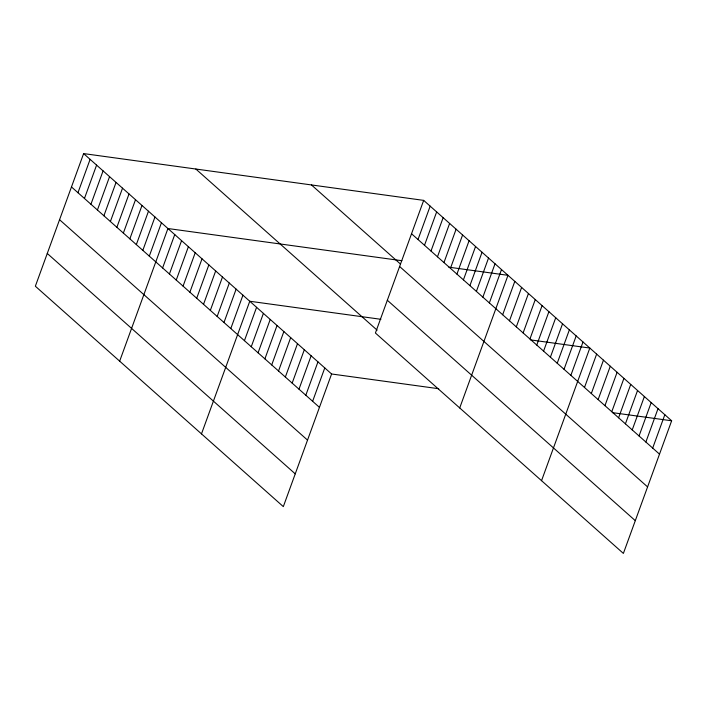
<?xml version="1.0" encoding="UTF-8"?>
<svg xmlns="http://www.w3.org/2000/svg" width="707" height="707" viewBox="0 0 707 707"><rect width="100%" height="100%" fill="white"/><g stroke="black" fill="none" stroke-linecap="round" stroke-linejoin="round"><path stroke-width="1.06" d="M83.62 153.587L35.35 286.22L283.321 506.619L331.592 373.985L83.62 153.587L423.679 200.381L671.65 420.78L623.38 553.413L375.408 333.015L423.679 200.381M77.964 192.719L90.107 159.349M84.451 198.481L96.594 165.111M90.938 204.243L103.081 170.882M97.425 210.006L109.567 176.644M103.902 215.776L116.054 182.406M110.389 221.538L122.532 188.168M116.876 227.3L129.019 193.939M123.363 233.063L135.505 199.701M129.849 238.833L141.992 205.463M136.336 244.595L148.479 211.225M142.823 250.358L154.966 216.996M149.301 256.12L161.452 222.758M119.66 361.153L167.93 228.52L401.894 260.715M162.61 267.944L174.753 234.583M169.424 274.007L181.575 240.645M176.246 280.069L188.389 246.708M183.069 286.132L195.212 252.761M189.883 292.194L202.025 258.824M196.705 298.257L208.848 264.886M203.528 304.31L215.67 270.949M210.341 310.373L222.484 277.011M217.164 316.436L229.307 283.074M223.978 322.498L236.129 289.128M230.8 328.561L242.943 295.19M201.486 433.886L249.765 301.253L380.905 319.299M244.436 340.677L256.579 307.315M251.259 346.739L263.402 313.378M258.073 352.802L270.224 319.44M264.895 358.864L277.038 325.494M271.718 364.927L283.861 331.556M278.531 370.989L290.674 337.619M285.354 377.043L297.497 343.682M292.168 383.106L304.319 349.744M298.99 389.168L311.133 355.807M305.813 395.231L317.956 361.86M312.627 401.293L324.778 367.923M418.023 239.514L430.165 206.144M424.509 245.276L436.652 211.914M430.996 251.038L443.139 217.676M437.474 256.809L449.625 223.439M443.961 262.571L456.103 229.201M450.447 268.333L462.59 234.971M456.934 274.095L469.077 240.733M463.421 279.866L475.564 246.496M469.908 285.628L482.05 252.258M476.394 291.39L488.537 258.028M482.872 297.152L495.024 263.791M489.359 302.923L501.502 269.553M459.718 407.948L507.988 275.323L448.821 267.175M502.668 314.748L514.811 281.377M509.482 320.81L521.625 287.44M516.304 326.864L528.447 293.502M523.127 332.926L535.27 299.565M529.941 338.989L542.083 305.627M536.763 345.051L548.906 311.69M543.577 351.114L555.729 317.743M550.399 357.176L562.542 323.806M557.222 363.23L569.365 329.869M564.036 369.293L576.178 335.931M570.858 375.355L583.001 341.994M541.544 480.68L589.824 348.047L530.648 339.908M584.495 387.48L596.637 354.11M591.317 393.543L603.46 360.172M598.131 399.596L610.274 366.235M604.953 405.659L617.096 372.297M611.776 411.721L623.919 378.36M618.59 417.784L630.732 384.414M625.412 423.847L637.555 390.476M632.226 429.909L644.377 396.539M639.048 435.963L651.191 402.601M645.871 442.025L658.014 408.664M652.685 448.088L664.827 414.726M331.592 373.985L438.711 388.726M612.483 412.641L671.65 420.78M411.536 233.752L659.507 454.15M311.46 184.942L400.321 263.914M399.614 266.504L647.585 486.911M387.33 300.254L635.301 520.661M195.839 169.026L377.131 330.169M71.478 186.948L319.449 407.356M59.556 219.709L307.527 440.108M47.272 253.46L295.243 473.858"/></g></svg>
